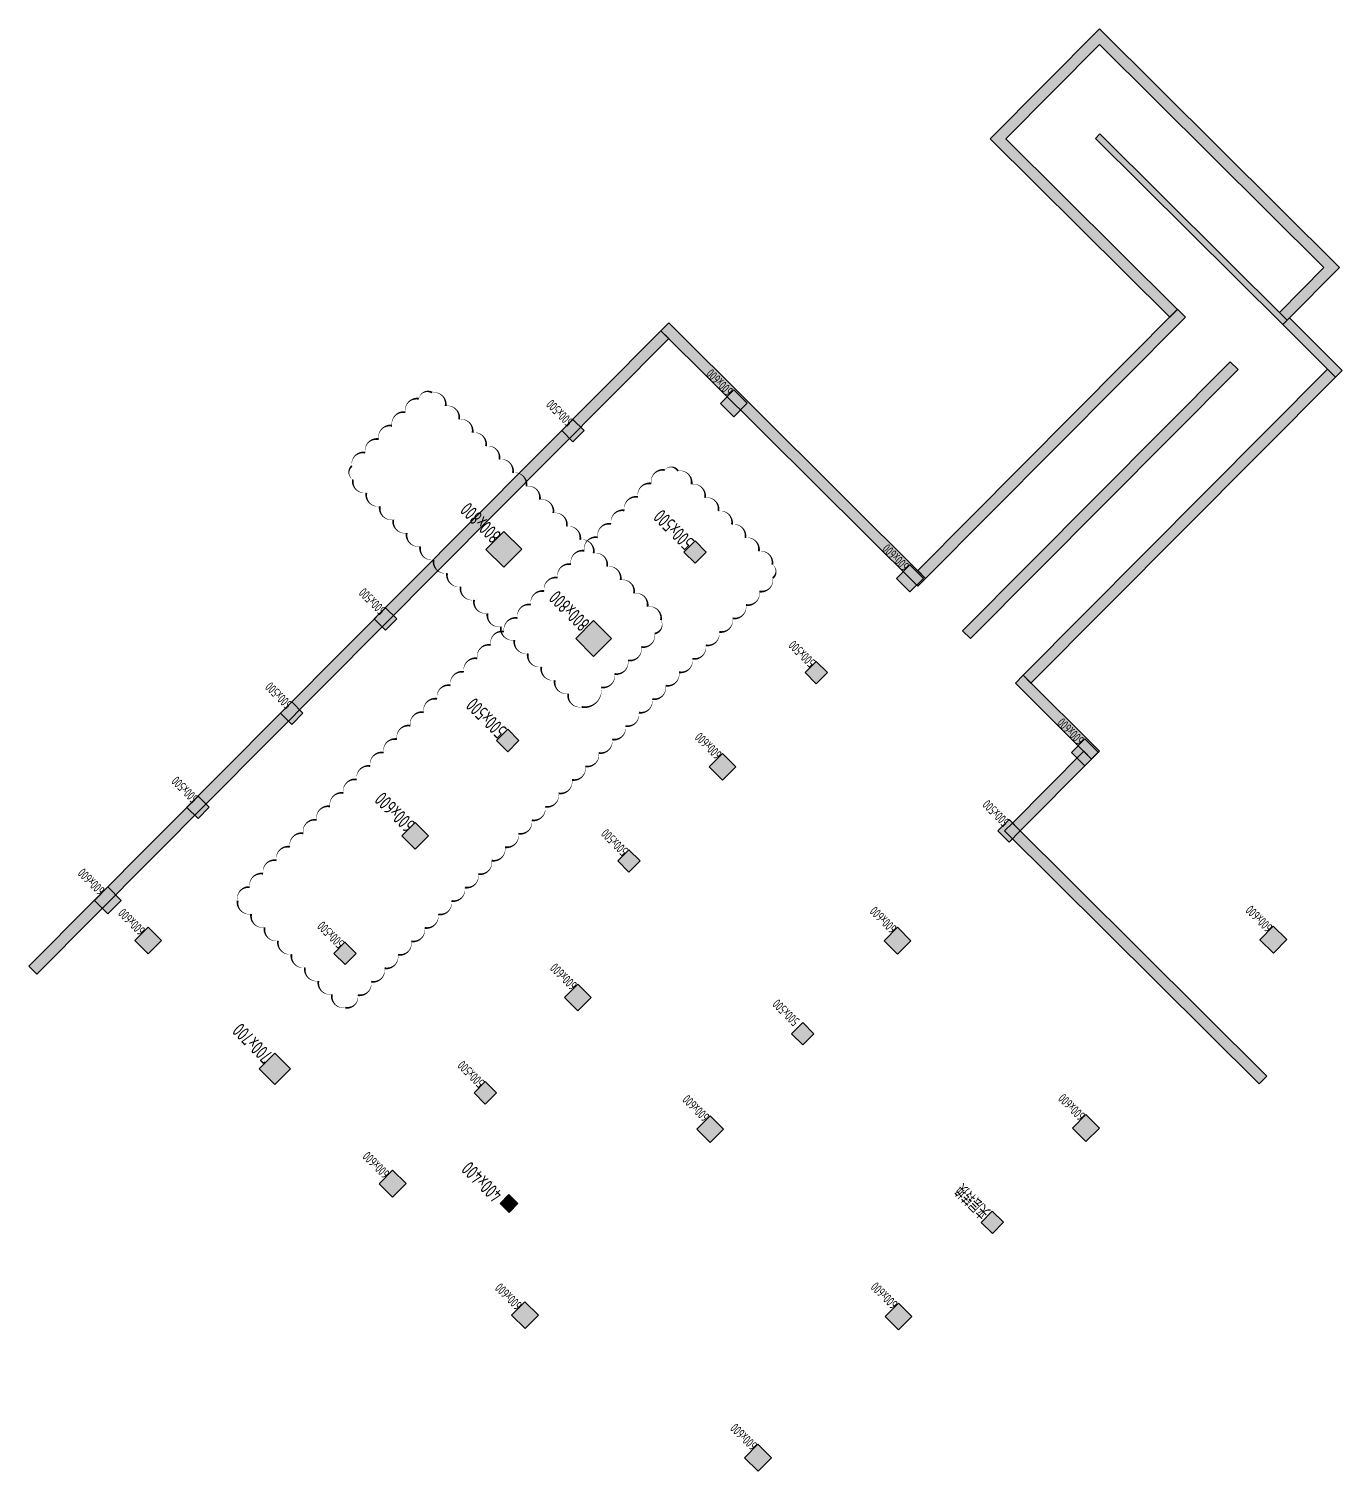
# Model space of a CAD drawing. Extents: x 517765867 to 518949446, y 3499717636 to 3500095980.
# Drawn here: x 518902472 to 518943986, y 3500050378 to 3500095980 of the extents above; entities that cross this region are included whole.
import ezdxf

# ---------------------------------------------------------------- set-up
doc = ezdxf.new("R2010")
doc.units = 0
doc.header["$LTSCALE"] = 500
doc.layers.get('0').update_dxf_attribs({"linetype": 'CONTINUOUS'})
doc.layers.add('0_修订云线', color=1, linetype='CONTINUOUS', plot=False)
doc.layers.add('S_POST_OTHE', color=110, linetype='CONTINUOUS', plot=False)
for name, color, linetype in [('S_COLU', 2, 'CONTINUOUS'), ('S_COLU_HACH', 15, 'CONTINUOUS'), ('S_WALL', 2, 'CONTINUOUS'), ('S_WALL_HACH', 30, 'CONTINUOUS')]:
    doc.layers.add(name, color=color, linetype=linetype)
doc.layers.add('尺寸标注-柱', color=3, linetype='CONTINUOUS', lineweight=18, plot=False)
doc.styles.add('样式 1', font='yjkeng.shx', dxfattribs={"width": 0.7, "bigfont": 'yjkchn.shx'})

# ---------------------------------------------------------------- blocks, each defined once
blk = doc.blocks.new('A$C72A77998')
at = {"layer": 'S_COLU_HACH'}
h = blk.add_hatch(color=256, dxfattribs=at)
h.dxf.hatch_style = 1
h.paths.add_polyline_path([(0, 0), (600, 0), (600, -600), (0, -600)])
at = {"layer": 'S_COLU'}
blk.add_lwpolyline([(0, 0), (600, 0), (600, -600), (0, -600)], close=True, dxfattribs=at)

msp = doc.modelspace()

# ---------------------------------------------------------------- hatches: boundary and pattern name
at = {"layer": 'S_COLU_HACH'}
h = msp.add_hatch(color=256, dxfattribs=at)
h.dxf.hatch_style = 1
h.paths.add_polyline_path([(518924759, 3500083716), (518924333, 3500084139), (518924756, 3500084564), (518925182, 3500084141)])
h = msp.add_hatch(color=256, dxfattribs=at)
h.dxf.hatch_style = 1
h.paths.add_polyline_path([(518917489, 3500078959), (518916922, 3500079523), (518917486, 3500080090), (518918053, 3500079526)])
h = msp.add_hatch(color=256, dxfattribs=at)
h.dxf.hatch_style = 1
h.paths.add_polyline_path([(518923535, 3500079081), (518923180, 3500079434), (518923533, 3500079789), (518923887, 3500079436)])
h = msp.add_hatch(color=256, dxfattribs=at)
h.dxf.hatch_style = 1
h.paths.add_polyline_path([(518930325, 3500078180), (518929899, 3500078603), (518930322, 3500079029), (518930748, 3500078606)])
h = msp.add_hatch(color=256, dxfattribs=at)
h.dxf.hatch_style = 1
h.paths.add_polyline_path([(518920325, 3500076138), (518919758, 3500076702), (518920322, 3500077269), (518920890, 3500076705)])
h = msp.add_hatch(color=256, dxfattribs=at)
h.dxf.hatch_style = 1
h.paths.add_polyline_path([(518917611, 3500073125), (518917257, 3500073478), (518917609, 3500073833), (518917964, 3500073480)])
h = msp.add_hatch(color=256, dxfattribs=at)
h.dxf.hatch_style = 1
h.paths.add_polyline_path([(518935855, 3500072680), (518935430, 3500073103), (518935853, 3500073528), (518936278, 3500073105)])
h = msp.add_hatch(color=256, dxfattribs=at)
h.dxf.hatch_style = 1
h.paths.add_polyline_path([(518924401, 3500072224), (518923976, 3500072647), (518924399, 3500073073), (518924824, 3500072650)])
h = msp.add_hatch(color=256, dxfattribs=at)
h.dxf.hatch_style = 1
h.paths.add_polyline_path([(518914684, 3500070040), (518914258, 3500070463), (518914681, 3500070888), (518915107, 3500070465)])
h = msp.add_hatch(color=256, dxfattribs=at)
h.dxf.hatch_style = 1
h.paths.add_polyline_path([(518929932, 3500066724), (518929506, 3500067147), (518929929, 3500067572), (518930355, 3500067149)])
h = msp.add_hatch(color=256, dxfattribs=at)
h.dxf.hatch_style = 1
h.paths.add_polyline_path([(518941811, 3500066757), (518941386, 3500067180), (518941809, 3500067605), (518942234, 3500067182)])
h = msp.add_hatch(color=256, dxfattribs=at)
h.dxf.hatch_style = 1
h.paths.add_polyline_path([(518919825, 3500064928), (518919400, 3500065352), (518919823, 3500065777), (518920248, 3500065354)])
h = msp.add_hatch(color=256, dxfattribs=at)
h.dxf.hatch_style = 1
h.paths.add_polyline_path([(518910250, 3500062604), (518909754, 3500063098), (518910247, 3500063594), (518910744, 3500063100)])
h = msp.add_hatch(color=256, dxfattribs=at)
h.dxf.hatch_style = 1
h.paths.add_polyline_path([(518924008, 3500060768), (518923583, 3500061191), (518924006, 3500061616), (518924432, 3500061193)])
h = msp.add_hatch(color=256, dxfattribs=at)
h.dxf.hatch_style = 1
h.paths.add_polyline_path([(518935888, 3500060801), (518935462, 3500061224), (518935885, 3500061649), (518936311, 3500061226)])
h = msp.add_hatch(color=256, dxfattribs=at)
h.dxf.hatch_style = 1
h.paths.add_polyline_path([(518913972, 3500059043), (518913547, 3500059466), (518913970, 3500059892), (518914395, 3500059469)])
h = msp.add_hatch(color=256, dxfattribs=at)
h.dxf.hatch_style = 1
h.paths.add_polyline_path([(518932929, 3500057890), (518932574, 3500058243), (518932927, 3500058597), (518933281, 3500058245)])
h = msp.add_hatch(color=256, dxfattribs=at)
h.dxf.hatch_style = 1
h.paths.add_polyline_path([(518918156, 3500054883), (518917730, 3500055306), (518918153, 3500055731), (518918579, 3500055308)])
h = msp.add_hatch(color=256, dxfattribs=at)
h.dxf.hatch_style = 1
h.paths.add_polyline_path([(518929964, 3500054845), (518929539, 3500055268), (518929962, 3500055693), (518930388, 3500055270)])
h = msp.add_hatch(color=256, dxfattribs=at)
h.dxf.hatch_style = 1
h.paths.add_polyline_path([(518925522, 3500050378), (518925096, 3500050801), (518925520, 3500051226), (518925945, 3500050803)])
at = {"layer": 'S_WALL_HACH'}
h = msp.add_hatch(color=256, dxfattribs=at)
h.dxf.hatch_style = 1
h.paths.add_polyline_path([(518942108, 3500086627), (518943774, 3500084970), (518943986, 3500085182), (518942319, 3500086839)])
h.paths.add_polyline_path([(518942001, 3500087015), (518942249, 3500086768), (518943906, 3500088435), (518936319, 3500095980), (518932864, 3500092505), (518932864, 3500092505), (518938538, 3500086863), (518938785, 3500087111), (518933359, 3500092507), (518936320, 3500095485), (518943411, 3500088433)])
h = msp.add_hatch(color=256, dxfattribs=at)
h.dxf.hatch_style = 1
h.paths.add_polyline_path([(518942001, 3500087015), (518942249, 3500086768), (518943906, 3500088435), (518936319, 3500095980), (518932864, 3500092505), (518938536, 3500086864), (518938785, 3500087111), (518933359, 3500092507), (518936320, 3500095485), (518943411, 3500088433), (518942001, 3500087015)])
h = msp.add_hatch(color=256, dxfattribs=at)
h.dxf.hatch_style = 1
h.paths.add_polyline_path([(518942108, 3500086627), (518936187, 3500092515), (518936328, 3500092656), (518942249, 3500086768)])
h = msp.add_hatch(color=256, dxfattribs=at)
h.dxf.hatch_style = 1
h.paths.add_polyline_path([(518930818, 3500078606), (518930570, 3500078853), (518938784, 3500087112), (518939032, 3500086865)])
h = msp.add_hatch(color=256, dxfattribs=at)
h.dxf.hatch_style = 1
h.paths.add_polyline_path([(518922700, 3500086680), (518930818, 3500078606), (518930572, 3500078358), (518922453, 3500086432)])
h = msp.add_hatch(color=256, dxfattribs=at)
h.dxf.hatch_style = 1
h.paths.add_polyline_path([(518922453, 3500086432), (518922701, 3500086185), (518902720, 3500066094), (518902472, 3500066340)])
h = msp.add_hatch(color=256, dxfattribs=at)
h.dxf.hatch_style = 1
h.paths.add_polyline_path([(518940698, 3500085208), (518940450, 3500085455), (518931990, 3500076947), (518932238, 3500076701)])
h = msp.add_hatch(color=256, dxfattribs=at)
h.dxf.hatch_style = 1
h.paths.add_polyline_path([(518934150, 3500075293), (518933901, 3500075540), (518943525, 3500085217), (518943773, 3500084970)])
h = msp.add_hatch(color=256, dxfattribs=at)
h.dxf.hatch_style = 1
h.paths.add_polyline_path([(518933901, 3500075540), (518936314, 3500073141), (518936067, 3500072893), (518933655, 3500075292)])
h = msp.add_hatch(color=256, dxfattribs=at)
h.dxf.hatch_style = 1
h.paths.add_polyline_path([(518933810, 3500070624), (518933562, 3500070870), (518935819, 3500073139), (518936067, 3500072893)])
h = msp.add_hatch(color=256, dxfattribs=at)
h.dxf.hatch_style = 1
h.paths.add_polyline_path([(518933315, 3500070622), (518941363, 3500062619), (518941609, 3500062867), (518933562, 3500070870)])

# ---------------------------------------------------------------- linework, layer by layer
at = {"layer": '0_修订云线'}
for points in [[(518919947, 3500074539, 0, 60, -0.520567), (518919522, 3500074962, 0, 60, -0.520567), (518919096, 3500075385, 0, 60, -0.520567), (518918671, 3500075808, 0, 60, -0.520567), (518918245, 3500076232, 0, 60, -0.520567), (518917820, 3500076655, 0, 60, -0.520567), (518917394, 3500077078, 0, 60, -0.520567), (518916969, 3500077501, 0, 60, -0.520567), (518916544, 3500077924, 0, 60, -0.520567), (518916118, 3500078347, 0, 60, -0.520567), (518915693, 3500078770, 0, 60, -0.520567), (518915267, 3500079193, 0, 60, -0.520567), (518914842, 3500079616, 0, 60, -0.520567), (518914416, 3500080039, 0, 60, -0.520567), (518913991, 3500080462, 0, 60, -0.520567), (518913566, 3500080886, 0, 60, -0.520567), (518913140, 3500081309, 0, 60, -0.520567), (518912715, 3500081732, 0, 60, -0.520567), (518912682, 3500082156, 0, 60, -0.520567), (518913105, 3500082581, 0, 60, -0.520567), (518913528, 3500083007, 0, 60, -0.520567), (518913951, 3500083432, 0, 60, -0.520567), (518914374, 3500083858, 0, 60, -0.520567), (518914797, 3500084283, 0, 60, -0.520567), (518915221, 3500084478, 0, 60, -0.520567), (518915646, 3500084055, 0, 60, -0.520567), (518916072, 3500083632, 0, 60, -0.520567), (518916497, 3500083209, 0, 60, -0.520567), (518916922, 3500082786, 0, 60, -0.520567), (518917348, 3500082363, 0, 60, -0.520567), (518917773, 3500081940, 0, 60, -0.520567), (518918199, 3500081516, 0, 60, -0.520567), (518918624, 3500081093, 0, 60, -0.520567), (518919050, 3500080670, 0, 60, -0.520567), (518919475, 3500080247, 0, 60, -0.520567), (518919900, 3500079824, 0, 60, -0.520567), (518920326, 3500079401, 0, 60, -0.520567), (518920751, 3500078978, 0, 60, -0.520567), (518921177, 3500078555, 0, 60, -0.520567), (518921602, 3500078132, 0, 60, -0.520567), (518922028, 3500077709, 0, 60, -0.520567), (518922453, 3500077286, 0, 60, -0.520567), (518922256, 3500076861, 0, 60, -0.520567), (518921833, 3500076435, 0, 60, -0.520567), (518921410, 3500076010, 0, 60, -0.520567), (518920987, 3500075584, 0, 60, -0.520567), (518920563, 3500075159, 0, 60, -0.520567)], [(518912476, 3500065031, 0, 60, -0.520567), (518912051, 3500065454, 0, 60, -0.520567), (518911625, 3500065877, 0, 60, -0.520567), (518911200, 3500066301, 0, 60, -0.520567), (518910774, 3500066724, 0, 60, -0.520567), (518910349, 3500067147, 0, 60, -0.520567), (518909923, 3500067570, 0, 60, -0.520567), (518909498, 3500067993, 0, 60, -0.520567), (518909073, 3500068416, 0, 60, -0.520567), (518909454, 3500068841, 0, 60, -0.520567), (518909877, 3500069267, 0, 60, -0.520567), (518910300, 3500069692, 0, 60, -0.520567), (518910723, 3500070118, 0, 60, -0.520567), (518911146, 3500070543, 0, 60, -0.520567), (518911569, 3500070968, 0, 60, -0.520567), (518911992, 3500071394, 0, 60, -0.520567), (518912415, 3500071819, 0, 60, -0.520567), (518912838, 3500072245, 0, 60, -0.520567), (518913262, 3500072670, 0, 60, -0.520567), (518913685, 3500073096, 0, 60, -0.520567), (518914108, 3500073521, 0, 60, -0.520567), (518914531, 3500073946, 0, 60, -0.520567), (518914954, 3500074372, 0, 60, -0.520567), (518915377, 3500074797, 0, 60, -0.520567), (518915800, 3500075223, 0, 60, -0.520567), (518916223, 3500075648, 0, 60, -0.520567), (518916646, 3500076074, 0, 60, -0.520567), (518917069, 3500076499, 0, 60, -0.520567), (518917493, 3500076924, 0, 60, -0.520567), (518917916, 3500077350, 0, 60, -0.520567), (518918339, 3500077775, 0, 60, -0.520567), (518918762, 3500078201, 0, 60, -0.520567), (518919185, 3500078626, 0, 60, -0.520567), (518919608, 3500079052, 0, 60, -0.520567), (518920031, 3500079477, 0, 60, -0.520567), (518920454, 3500079902, 0, 60, -0.520567), (518920877, 3500080328, 0, 60, -0.520567), (518921300, 3500080753, 0, 60, -0.520567), (518921724, 3500081179, 0, 60, -0.520567), (518922147, 3500081604, 0, 60, -0.520567), (518922570, 3500082030, 0, 60, -0.520567), (518922994, 3500082002, 0, 60, -0.520567), (518923419, 3500081579, 0, 60, -0.520567), (518923845, 3500081156, 0, 60, -0.520567), (518924270, 3500080732, 0, 60, -0.520567), (518924696, 3500080309, 0, 60, -0.520567), (518925121, 3500079886, 0, 60, -0.520567), (518925547, 3500079463, 0, 60, -0.520567), (518925972, 3500079040, 0, 60, -0.520567), (518925986, 3500078616, 0, 60, -0.520567), (518925563, 3500078190, 0, 60, -0.520567), (518925140, 3500077765, 0, 60, -0.520567), (518924717, 3500077340, 0, 60, -0.520567), (518924294, 3500076914, 0, 60, -0.520567), (518923871, 3500076489, 0, 60, -0.520567), (518923448, 3500076063, 0, 60, -0.520567), (518923024, 3500075638, 0, 60, -0.520567), (518922601, 3500075212, 0, 60, -0.520567), (518922178, 3500074787, 0, 60, -0.520567), (518921755, 3500074362, 0, 60, -0.520567), (518921332, 3500073936, 0, 60, -0.520567), (518920909, 3500073511, 0, 60, -0.520567), (518920486, 3500073085, 0, 60, -0.520567), (518920063, 3500072660, 0, 60, -0.520567), (518919640, 3500072234, 0, 60, -0.520567), (518919217, 3500071809, 0, 60, -0.520567), (518918793, 3500071384, 0, 60, -0.520567), (518918370, 3500070958, 0, 60, -0.520567), (518917947, 3500070533, 0, 60, -0.520567), (518917524, 3500070107, 0, 60, -0.520567), (518917101, 3500069682, 0, 60, -0.520567), (518916678, 3500069256, 0, 60, -0.520567), (518916255, 3500068831, 0, 60, -0.520567), (518915832, 3500068406, 0, 60, -0.520567), (518915409, 3500067980, 0, 60, -0.520567), (518914986, 3500067555, 0, 60, -0.520567), (518914563, 3500067129, 0, 60, -0.520567), (518914139, 3500066704, 0, 60, -0.520567), (518913716, 3500066278, 0, 60, -0.520567), (518913293, 3500065853, 0, 60, -0.520567), (518912870, 3500065428, 0, 60, -0.520567)]]:
    msp.add_lwpolyline(points, format="xyseb", close=True, dxfattribs=at)
at = {"layer": 'S_COLU'}
for points in [[(518924759, 3500083716), (518924333, 3500084139), (518924756, 3500084564), (518925182, 3500084141)], [(518917489, 3500078959), (518916922, 3500079523), (518917486, 3500080090), (518918053, 3500079526)], [(518923535, 3500079081), (518923180, 3500079434), (518923533, 3500079789), (518923887, 3500079436)], [(518930325, 3500078180), (518929899, 3500078603), (518930322, 3500079029), (518930748, 3500078606)], [(518920325, 3500076138), (518919758, 3500076702), (518920322, 3500077269), (518920890, 3500076705)], [(518917611, 3500073125), (518917257, 3500073478), (518917609, 3500073833), (518917964, 3500073480)], [(518935855, 3500072680), (518935430, 3500073103), (518935853, 3500073528), (518936278, 3500073105)], [(518924401, 3500072224), (518923976, 3500072647), (518924399, 3500073073), (518924824, 3500072650)], [(518914684, 3500070040), (518914258, 3500070463), (518914681, 3500070888), (518915107, 3500070465)], [(518929932, 3500066724), (518929506, 3500067147), (518929929, 3500067572), (518930355, 3500067149)], [(518941811, 3500066757), (518941386, 3500067180), (518941809, 3500067605), (518942234, 3500067182)], [(518919825, 3500064928), (518919400, 3500065352), (518919823, 3500065777), (518920248, 3500065354)], [(518910250, 3500062604), (518909754, 3500063098), (518910247, 3500063594), (518910744, 3500063100)], [(518924008, 3500060768), (518923583, 3500061191), (518924006, 3500061616), (518924432, 3500061193)], [(518935888, 3500060801), (518935462, 3500061224), (518935885, 3500061649), (518936311, 3500061226)], [(518913972, 3500059043), (518913547, 3500059466), (518913970, 3500059892), (518914395, 3500059469)], [(518932929, 3500057890), (518932574, 3500058243), (518932927, 3500058597), (518933281, 3500058245)], [(518918156, 3500054883), (518917730, 3500055306), (518918153, 3500055731), (518918579, 3500055308)], [(518929964, 3500054845), (518929539, 3500055268), (518929962, 3500055693), (518930388, 3500055270)], [(518925522, 3500050378), (518925096, 3500050801), (518925520, 3500051226), (518925945, 3500050803)]]:
    msp.add_lwpolyline(points, close=True, dxfattribs=at)
at = {"layer": 'S_WALL'}
for points in [[(518942001, 3500087015), (518942249, 3500086768), (518943906, 3500088435), (518936319, 3500095980), (518932864, 3500092505), (518938536, 3500086864), (518938785, 3500087111), (518933359, 3500092507), (518936320, 3500095485), (518943411, 3500088433), (518942001, 3500087015)], [(518942108, 3500086627), (518936187, 3500092515), (518936328, 3500092656), (518942249, 3500086768)], [(518930818, 3500078606), (518930570, 3500078853), (518938784, 3500087112), (518939032, 3500086865)], [(518922700, 3500086680), (518930818, 3500078606), (518930572, 3500078358), (518922453, 3500086432)], [(518942108, 3500086627), (518943774, 3500084970), (518943986, 3500085182), (518942319, 3500086839)], [(518922453, 3500086432), (518922701, 3500086185), (518902720, 3500066094), (518902472, 3500066340)], [(518940698, 3500085208), (518940450, 3500085455), (518931990, 3500076947), (518932238, 3500076701)], [(518934150, 3500075293), (518933901, 3500075540), (518943525, 3500085217), (518943773, 3500084970)], [(518933901, 3500075540), (518936314, 3500073141), (518936067, 3500072893), (518933655, 3500075292)], [(518933810, 3500070624), (518933562, 3500070870), (518935819, 3500073139), (518936067, 3500072893)], [(518933315, 3500070622), (518941363, 3500062619), (518941609, 3500062867), (518933562, 3500070870)]]:
    msp.add_lwpolyline(points, close=True, dxfattribs=at)

# ---------------------------------------------------------------- block references
for p, xscale, yscale, zscale, rotation in [((518919670, 3500082924), 0.8333333333333335, 0.8333333333333335, 0.8333333333333335, 135.1572921078045), ((518913746, 3500076968), 0.8333333333333335, 0.8333333333333335, 0.8333333333333335, 135.1572921078045), ((518927363, 3500075273), 0.8333333333333335, 0.8333333333333335, 0.8333333333333335, 135.1572921078045), ((518910785, 3500073990), 0.8333333333333335, 0.8333333333333335, 0.8333333333333335, 135.1572921078045), ((518907823, 3500071012), 0.8333333333333335, 0.8333333333333335, 0.8333333333333335, 135.1572921078045), ((518933458, 3500070269), 0.8333333333333335, 0.8333333333333335, 0.8333333333333335, 135.1572921078045), ((518921439, 3500069317), 0.8333333333333335, 0.8333333333333335, 0.8333333333333335, 135.1572921078045), ((518912467, 3500066393), 0.8333333333333335, 0.8333333333333335, 0.8333333333333335, 135.1572921078045), ((518926935, 3500063852), 0.8333333333333335, 0.8333333333333335, 0.8333333333333335, 135.1572921078045), ((518916899, 3500061986), 0.8333333333333335, 0.8333333333333335, 0.8333333333333335, 135.1572921078045), ((518917650, 3500058558), 0.6666666666666667, 0.6666666666666667, 0.6666666666666667, 135.1572921078044)]:
    msp.add_blockref('A$C72A77998', p, dxfattribs=dict(xscale=xscale, yscale=yscale, zscale=zscale, rotation=rotation))
at = {"rotation": 135.1572921078045}
for p in [(518904967, 3500067999), (518906244, 3500066730)]:
    msp.add_blockref('A$C72A77998', p, dxfattribs=at)

# ---------------------------------------------------------------- texts
at = {"layer": 'S_POST_OTHE', "style": '样式 1', "width": 0.7}
for s, p in [('800x800', (518917437, 3500079998)), ('500x500', (518923533, 3500079788)), ('800x800', (518920240, 3500077213)), ('500x500', (518917609, 3500073832)), ('600x600', (518914719, 3500070854))]:
    msp.add_text(s, height=450, rotation=135.159, dxfattribs=at).set_placement(p)
at = {"layer": '尺寸标注-柱', "linetype": 'Continuous', "style": '样式 1', "width": 0.7}
for s, height, rotation, p in [('600x600', 300, 135.1573, (518924756, 3500084564)), ('500x500', 300, 135.1573, (518919703, 3500083596)), ('600x600', 300, 135.1573, (518930322, 3500079029)), ('500x500', 300, 135.1573, (518913780, 3500077640)), ('500x500', 300, 135.1573, (518927361, 3500075980)), ('500x500', 300, 135.1573, (518910818, 3500074662)), ('600x600', 300, 135.1573, (518935853, 3500073528)), ('600x600', 300, 135.1573, (518924399, 3500073073)), ('500x500', 300, 135.1573, (518907856, 3500071684)), ('500x500', 300, 135.1573, (518933491, 3500070941)), ('500x500', 300, 135.1573, (518921437, 3500070024)), ('600x600', 300, 135.1573, (518904895, 3500068777)), ('600x600', 300, 135.1573, (518906171, 3500067507)), ('600x600', 300, 135.1573, (518929929, 3500067572)), ('600x600', 300, 135.1573, (518941809, 3500067605)), ('500x500', 300, 135.1573, (518912465, 3500067100)), ('600x600', 300, 135.1573, (518919823, 3500065777)), ('500x500', 300, 135.1573, (518926854, 3500064637)), ('700x700', 450, 135.159, (518910213, 3500063558)), ('500x500', 300, 135.1573, (518916897, 3500062693)), ('600x600', 300, 135.1573, (518924006, 3500061616)), ('600x600', 300, 135.1573, (518935885, 3500061649)), ('600x600', 300, 135.1573, (518913899, 3500059821)), ('400x400', 450, 135.159, (518917475, 3500059159)), ('夹层转换', 450, 135.159, (518932904, 3500058621)), ('600x600', 300, 135.1573, (518918083, 3500055661)), ('600x600', 300, 135.1573, (518929962, 3500055693)), ('600x600', 300, 135.1573, (518925520, 3500051226))]:
    msp.add_text(s, height=height, rotation=rotation, dxfattribs=at).set_placement(p)

doc.saveas('drawing.dxf')
